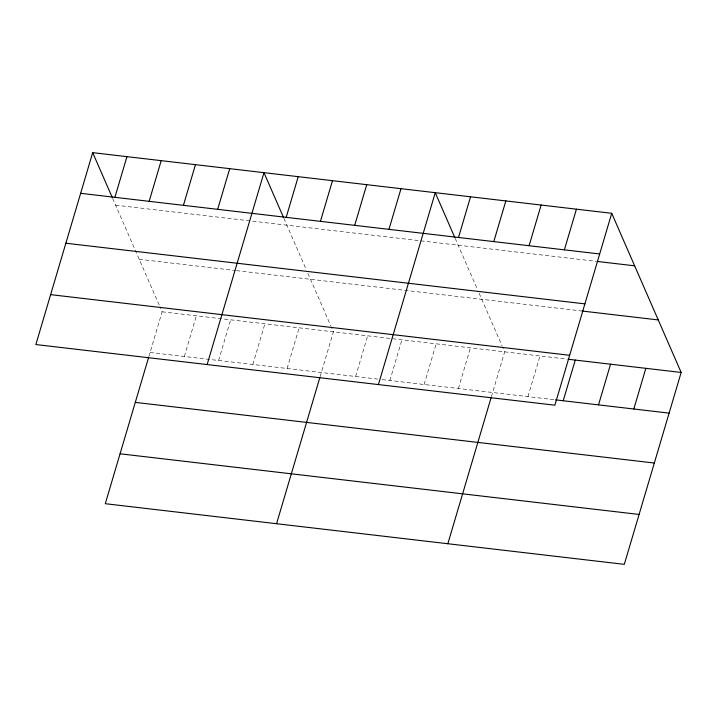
<?xml version="1.0" encoding="UTF-8"?>
<svg xmlns="http://www.w3.org/2000/svg" width="717" height="717" viewBox="0 0 717 717"><rect width="100%" height="100%" fill="white"/><g stroke="black" fill="none" stroke-linecap="round" stroke-linejoin="round"><path stroke-width="0.54" stroke-dasharray="3.58 2.69" d="M148.84 356.636L162.123 311.805L159.999 306.939M184.332 356.474L196.377 315.803M218.586 360.481L230.632 319.809M252.841 364.487L264.887 323.815M287.096 368.484L299.141 327.812M320.123 376.649L333.405 331.819L331.281 326.952M355.605 376.488L367.66 335.816M389.869 380.494L401.914 339.822M424.123 384.5L436.169 343.828M458.378 388.497L470.424 347.826M491.405 396.662L504.678 351.832L502.563 346.965M527.927 396.626L539.973 355.955M115.607 205.17L596.033 261.311M139.206 259.285L235.346 270.515M236.449 270.641L582.132 311.035M162.123 311.805L567.55 359.181M150.077 352.477L377.707 379.078M382.134 379.589L554.393 399.719M455.196 238.385L477.397 289.292M479.144 293.298L502.133 345.997M283.914 218.371L306.114 269.278M307.871 273.285L330.851 325.984M112.632 198.358L159.577 305.971"/><path stroke-width="1.08" d="M92.69 152.649L35.85 344.545L554.877 405.195L611.726 213.299L92.69 152.649L112.21 197.39M114.899 197.318L126.954 156.647M149.154 201.325L161.208 160.653M183.418 205.331L195.463 164.659M148.536 357.675L105.274 503.701L624.31 564.351L681.15 372.455L611.726 213.299M217.672 209.328L229.718 168.656M207.132 364.559L263.973 172.663L283.493 217.403M286.182 217.341L298.227 176.669M320.436 221.338L332.482 180.666M354.691 225.344L366.737 184.672M276.556 523.715L319.809 377.689M388.946 229.341L401 188.67M378.406 384.581L435.255 192.676L454.766 237.417M458.495 237.47L470.549 196.799M493.789 241.593L505.843 200.921M529.083 245.716L541.138 205.044M447.838 543.728L491.091 397.702M564.378 249.848L576.432 209.176M563.221 400.749L575.267 360.077M598.516 404.872L610.561 364.2M633.81 409.004L645.856 368.332M80.645 193.321L599.672 253.97M597.136 261.436L634.635 265.819M65.865 243.224L584.893 303.874M582.132 311.035L658.242 319.934M50.629 294.642L569.665 355.291M568.653 359.307L681.15 372.455M555.496 399.853L669.104 413.126M135.289 402.38L654.316 463.03M120.062 453.798L639.089 514.447"/></g></svg>
